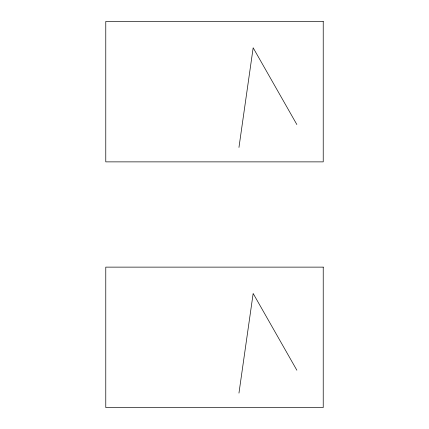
<?xml version="1.0" encoding="UTF-8"?>
<svg xmlns="http://www.w3.org/2000/svg" width="429" height="429" viewBox="0 0 429 429"><rect width="100%" height="100%" fill="white"/><g stroke="black" fill="none" stroke-linecap="round" stroke-linejoin="round"><path stroke-width="0.64" d="M238.958 147.426L253.164 47.791L296.852 124.533M238.958 393.103L253.164 293.474L296.852 370.211M323.225 21.45L105.775 21.45L105.775 161.872L323.225 161.872L323.225 21.45M323.225 267.128L105.775 267.128L105.775 407.55L323.225 407.55L323.225 267.128"/></g></svg>
